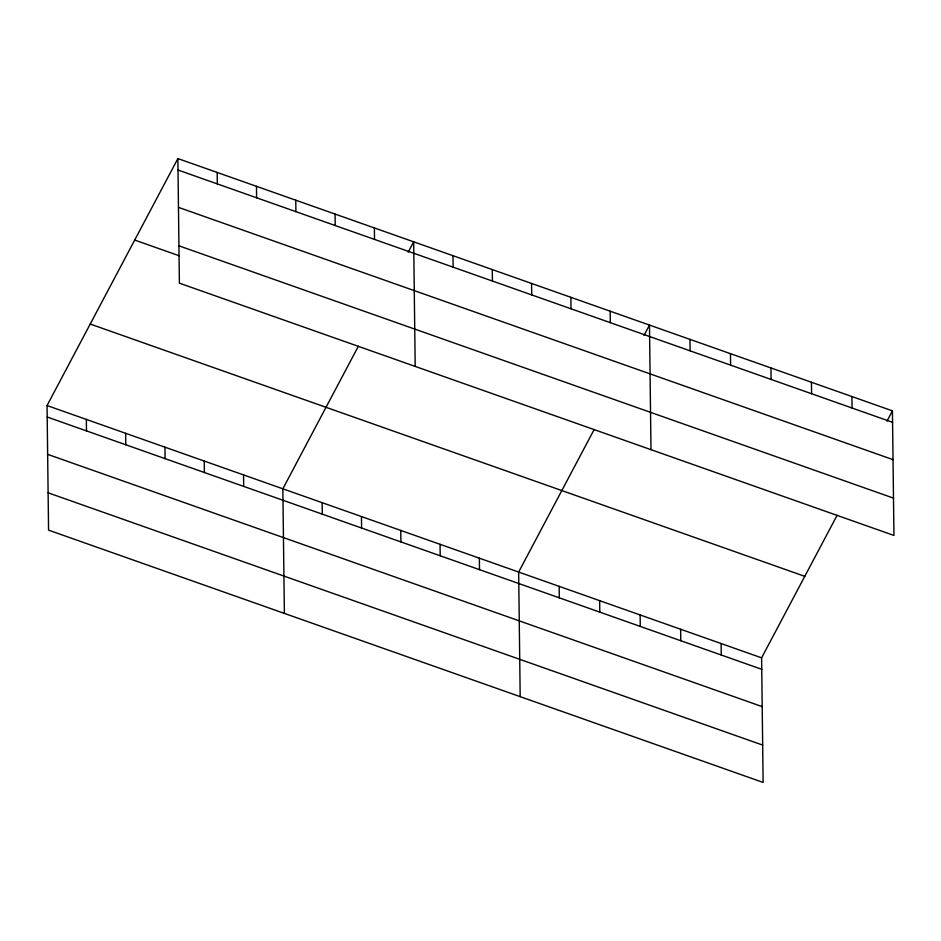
<?xml version="1.0" encoding="UTF-8"?>
<svg xmlns="http://www.w3.org/2000/svg" width="941" height="941" viewBox="0 0 941 941"><rect width="100%" height="100%" fill="white"/><g stroke="black" fill="none" stroke-linecap="round" stroke-linejoin="round"><path stroke-width="1.41" d="M837.125 515.268L761.61 657.841L763.127 782.43L48.567 530.148L47.05 405.547L177.873 158.57L892.433 410.852L893.95 535.453L179.39 283.159L177.873 158.57M358.368 346.229L282.853 488.802L284.382 613.403M408.194 252.176L413.675 241.825L415.193 366.414M594.183 429.484L518.656 572.057L520.185 696.658M643.997 335.431L649.478 325.08L650.996 449.669M886.951 421.203L892.433 410.852M178.014 170.027L892.562 422.321M178.461 207.361L893.021 459.655M178.931 245.824L893.491 498.118M134.704 240.073L179.425 255.858M90.218 324.045L804.778 576.339M47.05 405.547L761.61 657.841M47.191 417.016L761.751 669.31M47.65 454.35L762.21 706.632M48.12 492.813L762.68 745.096M851.934 396.561L852.076 408.029M811.448 382.269L811.589 393.726M770.95 367.966L771.091 379.435M730.463 353.675L730.604 365.132M721.112 643.55L721.253 655.007M689.965 339.372L690.106 350.84M680.625 629.247L680.766 640.715M640.139 614.955L640.268 626.412M610.18 311.2L610.321 322.669M599.64 600.652L599.782 612.12M570.881 297.332L571.011 308.789M559.154 586.361L559.295 597.817M531.571 283.453L531.712 294.909M492.272 269.573L492.414 281.041M479.357 558.189L479.498 569.646M452.974 255.705L453.115 267.162M440.059 544.31L440.2 555.778M400.76 530.43L400.901 541.898M374.377 227.945L374.518 239.414M361.462 516.562L361.591 528.019M335.067 214.078L335.208 225.534M322.151 502.682L322.293 514.151M295.768 200.198L295.909 211.654M256.47 186.318L256.611 197.786M243.554 474.934L243.695 486.391M217.171 172.438L217.312 183.907M204.256 461.055L204.397 472.523M164.957 447.175L165.087 458.643M125.647 433.307L125.788 444.764M86.349 419.427L86.49 430.896"/></g></svg>
